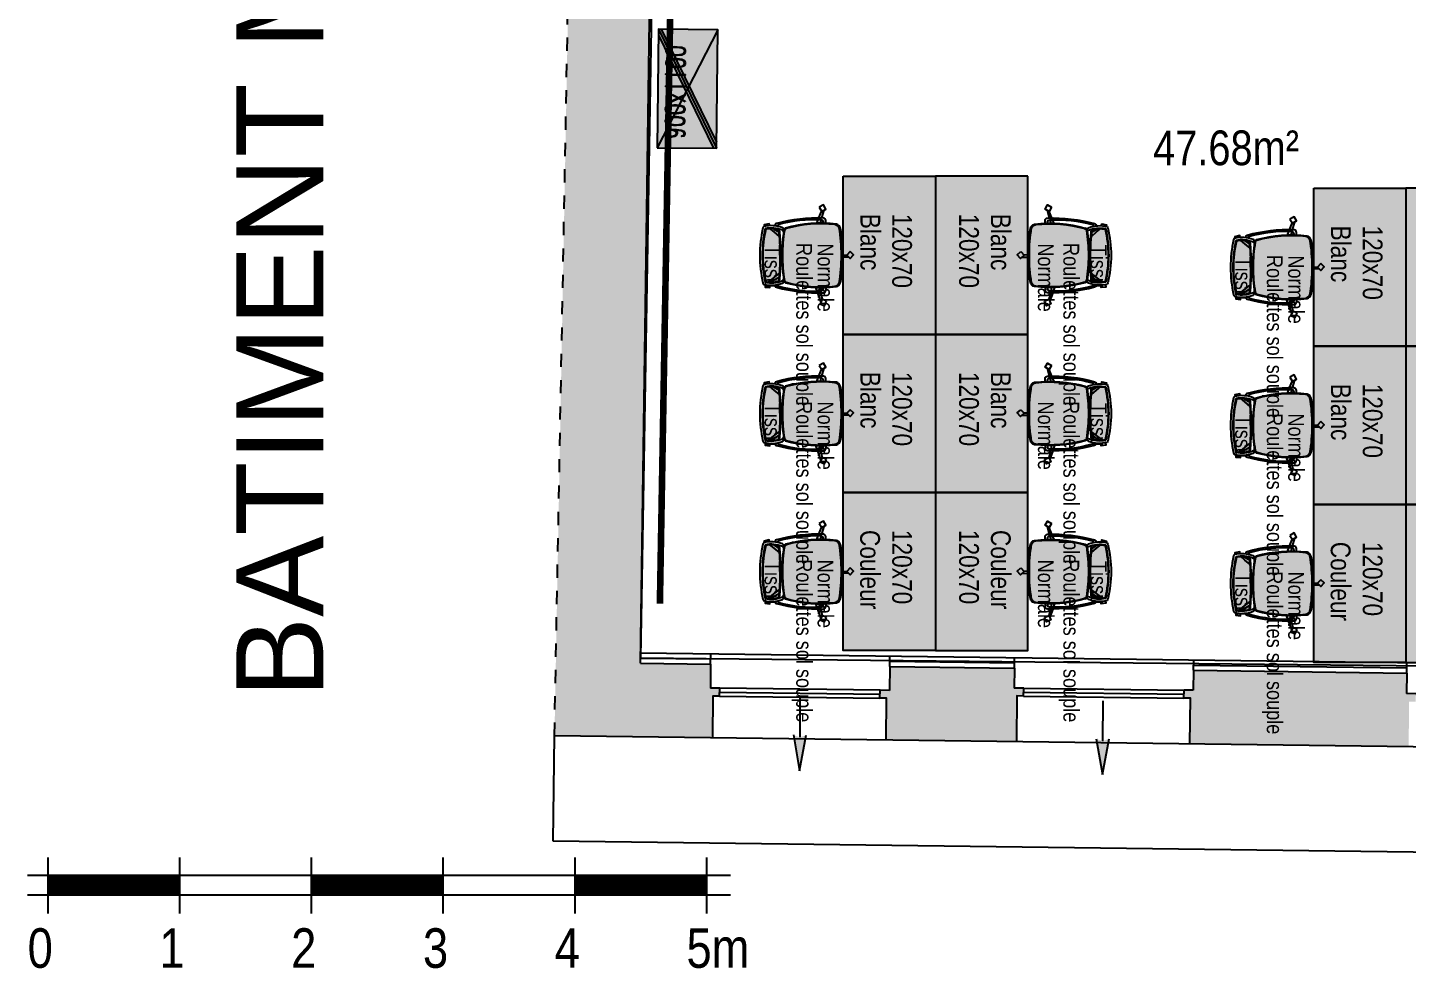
# Model space of a CAD drawing. Extents: x -27 to 25.3, y -8.5 to 57.5.
# Drawn here: x -20.51 to -10.04, y -8.27 to -1.13 of the extents above; entities that cross this region are included whole.
import ezdxf
from ezdxf.enums import TextEntityAlignment as Align

# ---------------------------------------------------------------- set-up
doc = ezdxf.new("R2010")
doc.units = 0
doc.header["$LTSCALE"] = 0.002
doc.linetypes.add('CACHE', pattern=[0.375, 0.25, -0.125])
doc.linetypes.add('HIDDEN', pattern=[9.525, 6.35, -3.175])
for name, color, linetype in [('01-FAC_CHASSIS', 4, 'Continuous'), ('01-STR_MACONNERIE_HACH', 252, 'Continuous'), ('02-ISOLATION', 6, 'ISOLATION'), ('A-Etiq_Mob', 7, 'Continuous'), ('A-legende', 7, 'Continuous'), ('A-mobilier', 252, 'Continuous'), ('A-MobilierAQ', 7, 'Continuous')]:
    doc.layers.add(name, color=color, linetype=linetype)
doc.layers.add('A-cote', color=7, linetype='Continuous', true_color=0x425746)
doc.layers.add('couleur siege', color=1, linetype='Continuous', true_color=0xff0000)
doc.styles.add('ROMAND', font='romand__.ttf', dxfattribs={"width": 0.7})
doc.styles.get("Standard").update_dxf_attribs({"font": 'ARIALN.TTF'})
doc.linetypes.add('ISOLATION', pattern='A,0.00254,-2.54,[134,ltypeshp.shx,S=2.54,R=0,X=-2.54,Y=0],-5.08,[134,ltypeshp.shx,S=2.54,R=180,X=2.54,Y=0],-2.54', length=10.16254)

# ---------------------------------------------------------------- blocks, each defined once
blk = doc.blocks.new('echelle')
for p, q in [((0.152, 0.284), (0.152, -0.142)), ((1.152, 0.284), (1.152, -0.142)), ((2.152, 0.284), (2.152, -0.142)), ((3.152, 0.284), (3.152, -0.142)), ((4.152, 0.284), (4.152, -0.142)), ((5.152, 0.284), (5.152, -0.142)), ((0, 0.15), (5.335, 0.15)), ((0, 0), (5.335, 0))]:
    blk.add_line(p, q)
at = {"const_width": 0.15}
for points in [[(0.152, 0.071), (1.152, 0.071)], [(2.152, 0.071), (3.152, 0.071)], [(4.152, 0.071), (5.152, 0.071)]]:
    blk.add_lwpolyline(points, dxfattribs=at)
for s, height, p in [('0', 0.3, (0, -0.553)), ('1', 0.3, (1, -0.553)), ('2', 0.3, (2, -0.553)), ('3', 0.3, (3, -0.553)), ('4', 0.3, (4, -0.553)), ('5m', 0.2997, (5, -0.553))]:
    blk.add_text(s, height=height).set_placement(p)
blk = doc.blocks.new('Poste127Couleur')
at = {"transparency": 33554582}
h = blk.add_hatch(color=256, dxfattribs=at)
h.dxf.hatch_style = 1
h.set_gradient(color1=(169, 83, 160), color2=(255, 246, 230), tint=1, name='CURVED')
h.paths.add_polyline_path([(0, 0.703), (0, 0.003), (1.2, 0.003), (1.2, 0.703)])
blk.add_lwpolyline([(0, 0.7), (0, 0), (1.2, 0), (1.2, 0.7)], close=True)
at = {"layer": 'A-Etiq_Mob'}
for tag, p in [('STRATIFIE', (0.284, 0.421)), ('DIM', (0.284, 0.18))]:
    blk.add_attdef(tag, p, '', height=0.15, dxfattribs=at)
blk = doc.blocks.new('chaise')
at = {"layer": 'A-mobilier', "ltscale": 0.1, "true_color": 0xc7c8ca}
h = blk.add_hatch(color=9, dxfattribs=at)
h.dxf.hatch_style = 1
h.paths.add_polyline_path([(0.272, 0.456, 0.30076), (0.236, 0.489, 0.043342), (0.008, 0.509, 0.043342), (-0.219, 0.489, 0.300759), (-0.255, 0.456, 0.09791), (-0.223, 0.027, 0.292085), (-0.207, 0.013, 0.040929), (0.008, -0.005, 0.040929), (0.223, 0.013, 0.292085), (0.239, 0.027, 0.09791)])
h.paths.add_polyline_path([(0.159, -0.024, 0.015765), (0.008, -0.018, 0.016739), (-0.152, -0.025), (-0.19, -0.069), (-0.218, -0.103, 0.040824), (-0.213, -0.142, 0.054873), (0.008, -0.167, 0.054873), (0.23, -0.142, 0.02252), (0.233, -0.121), (0.219, -0.101)])
h.paths.add_polyline_path([(0.191, -0.026, 0.003373), (0.159, -0.024), (0.219, -0.101), (0.233, -0.121, 0.02535), (0.235, -0.097)])
h.paths.add_polyline_path([(0.226, -0.03, 0.0036), (0.191, -0.026), (0.235, -0.097, 0.0714)])
h.paths.add_polyline_path([(-0.152, -0.025, 0.003505), (-0.185, -0.027), (-0.196, -0.043), (-0.217, -0.075, 0.030269), (-0.218, -0.103), (-0.19, -0.069)])
h.paths.add_polyline_path([(-0.185, -0.027, 0.002494), (-0.209, -0.03, 0.048116), (-0.217, -0.075), (-0.196, -0.043)], flags=17)
at = {"layer": 'A-mobilier'}
for p, q in [((0.004, 0.509), (0.006, 0.543)), ((0.022, 0.558), (0.023, 0.509)), ((-0.374, 0.349), (-0.308, 0.33)), ((-0.262, 0.365), (-0.287, 0.365)), ((0.279, 0.365), (0.303, 0.365)), ((-0.308, 0.308), (-0.363, 0.33)), ((-0.292, 0.326), (-0.283, 0.323)), ((-0.263, 0.345), (-0.272, 0.345)), ((0.279, 0.345), (0.288, 0.345)), ((0.279, 0.31), (0.309, 0.317)), ((0.309, 0.293), (0.279, 0.282)), ((0.324, 0.32), (0.378, 0.334)), ((0.398, 0.325), (0.324, 0.298)), ((-0.242, -0.066), (-0.241, -0.066)), ((-0.19, -0.069), (-0.219, -0.105)), ((-0.217, -0.075), (-0.196, -0.043)), ((0.233, -0.121), (0.219, -0.101)), ((0.258, -0.066), (0.257, -0.066))]:
    blk.add_line(p, q, dxfattribs=at)
at = {"layer": 'A-mobilier', "linetype": 'HIDDEN'}
for p, q in [((-0.263, 0.29), (-0.293, 0.302)), ((-0.283, 0.323), (-0.263, 0.317)), ((-0.196, -0.043), (-0.185, -0.027)), ((-0.152, -0.025), (-0.19, -0.069)), ((0.219, -0.101), (0.159, -0.024)), ((0.191, -0.026), (0.235, -0.097))]:
    blk.add_line(p, q, dxfattribs=at)
at = {"layer": 'A-mobilier'}
for points in [[(-0.024, 0.57), (0.006, 0.543), (0.034, 0.572), (0.003, 0.6)], [(-0.398, 0.31), (-0.363, 0.331), (-0.383, 0.366), (-0.418, 0.345)], [(0.395, 0.371), (0.378, 0.334), (0.415, 0.317), (0.432, 0.354)]]:
    blk.add_lwpolyline(points, close=True, dxfattribs=at)
for points in [[(-0.243, -0.109), (-0.259, -0.113), (-0.25, -0.153), (-0.237, -0.15)], [(0.255, -0.145), (0.275, -0.147), (0.28, -0.107), (0.259, -0.105)]]:
    blk.add_lwpolyline(points, dxfattribs=at)
for centre, radius, start, end in [((-0.212, 0.445), 0.0447, 99.9272, 166.8835), ((-0.203, 0.434), 0.0495, 115.9014, 169.3298), ((-0.019, -0.687), 1.184, 88.7046, 100.0235), ((0.008, -0.811), 1.32, 90, 99.927), ((0.008, -0.811), 1.32, 80.073, 90), ((0.035, -0.687), 1.184, 79.9765, 91.2954), ((0.228, 0.445), 0.0447, 13.1165, 80.0728), ((0.219, 0.434), 0.0495, 10.6702, 64.0986), ((-0.287, 0.345), 0.02, 90, 178.2197), ((0.845, 0.323), 1.108, 173.1278, 195.4958), ((0.845, 0.323), 1.103, 173.7387, 195.3268), ((-0.829, 0.323), 1.103, 344.6732, 6.2613), ((-0.829, 0.323), 1.108, 344.5042, 6.8722), ((0.303, 0.345), 0.02, 1.7803, 90), ((1.039, 0.304), 1.347, 178.2197, 195.2822), ((0.842, 0.272), 1.135, 177.2781, 195.5028), ((-0.272, 0.325), 0.02, 90, 177.2781), ((-0.826, 0.272), 1.135, 344.4972, 2.7219), ((-1.023, 0.304), 1.347, 344.7178, 1.7803), ((0.288, 0.325), 0.02, 2.7219, 90), ((-0.207, -0.008), 0.02, 80.7555, 159.0187), ((-0.204, 0.032), 0.02, 195.4958, 260.6251), ((0.02, -0.095), 0.243, 156.8702, 192.2258), ((-0.2, 0.037), 0.02, 195.3268, 260.7665), ((0.008, 1.315), 1.32, 260.6251, 270), ((-0.186, -0.008), 0.02, 114.7785, 159.0187), ((0.008, 1.315), 1.315, 260.7665, 270), ((0.008, 1.315), 1.315, 270, 279.2335), ((0.008, 1.315), 1.32, 270, 279.3749), ((0.202, -0.008), 0.02, 20.9813, 65.2215), ((0.216, 0.037), 0.02, 279.2335, 344.6732), ((0.223, -0.008), 0.02, 20.9813, 99.2445), ((-0.003, -0.095), 0.243, 347.7742, 23.1298), ((0.22, 0.032), 0.02, 279.3749, 344.5042), ((-0.241, -0.046), 0.02, 195.2822, 270), ((-0.233, -0.026), 0.02, 195.5028, 252.7294), ((0.02, -0.095), 0.263, 159.0187, 193.9621), ((0.02, -0.095), 0.238, 164.1556, 191.4603), ((0.031, -2.412), 2.399, 90.5363, 95.8288), ((0.031, -2.412), 2.394, 90.5374, 95.7482), ((-0.014, -2.412), 2.399, 84.1712, 89.4637), ((-0.014, -2.412), 2.394, 84.2518, 89.4626), ((-0.003, -0.095), 0.238, 348.5397, 15.8444), ((-0.003, -0.095), 0.263, 346.0379, 20.9813), ((0.249, -0.026), 0.02, 287.2706, 344.4972), ((0.257, -0.046), 0.02, 270, 344.7178), ((-0.22, -0.145), 0.02, 218.589, 257.0335), ((0.01, 0.853), 1.044, 257.0335, 269.9004), ((0.01, 0.853), 1.024, 257.1546, 269.8984), ((0.01, 0.853), 1.019, 257.3346, 269.8979), ((0.006, 0.853), 1.019, 270.1021, 282.6654), ((0.006, 0.853), 1.024, 270.1016, 282.8454), ((0.006, 0.853), 1.044, 270.0996, 282.9665), ((0.236, -0.145), 0.02, 282.9665, 321.411)]:
    blk.add_arc(centre, radius, start, end, dxfattribs=at)
blk = doc.blocks.new('SiègeT1')
at = {"layer": 'couleur siege', "true_color": 0x8a6689}
for points in [[(-0.194, 0.224), (-0.077, 0.21), (0.039, 0.212), (0.155, 0.217), (0.198, 0.222), (0.203, 0.244), (0.204, 0.282), (0.201, 0.321), (0.123, 0.338), (0.039, 0.343), (-0.023, 0.345), (-0.098, 0.338), (-0.149, 0.331), (-0.196, 0.322), (-0.202, 0.3), (-0.201, 0.265)], [(-0.208, -0.236), (-0.225, -0.22), (-0.234, -0.197), (-0.236, -0.14), (-0.238, -0.076), (-0.234, -0.012), (-0.228, 0.045), (-0.218, 0.102), (-0.211, 0.132), (-0.201, 0.169), (-0.197, 0.177), (-0.184, 0.18), (-0.12, 0.188), (-0.049, 0.193), (0.009, 0.195), (0.077, 0.193), (0.132, 0.188), (0.169, 0.183), (0.191, 0.179), (0.199, 0.177), (0.204, 0.173), (0.207, 0.164), (0.219, 0.115), (0.231, 0.045), (0.237, -0.005), (0.241, -0.063), (0.241, -0.105), (0.24, -0.159), (0.236, -0.197), (0.235, -0.21), (0.229, -0.22), (0.222, -0.229), (0.213, -0.234), (0.207, -0.236), (0.175, -0.242), (0.114, -0.248), (0.051, -0.251), (-0.05, -0.252), (-0.126, -0.247), (-0.191, -0.238)]]:
    blk.add_hatch(color=8, dxfattribs=at).paths.add_polyline_path(points)
at = {"extrusion": (0, 0, -1), "xscale": 0.8999999999999986, "yscale": 0.8999999999999986, "zscale": -0.9, "rotation": 180}
blk.add_blockref('chaise', (0.005, 0.195), dxfattribs=at)
at = {"layer": 'A-Etiq_Mob', "style": 'ROMAND', "width": 0.7}
for tag, p in [('FINITION', (-0.079, 0.177)), ('PIETEMENT', (-0.091, -0.031)), ('ASSISE', (-0.088, -0.224)), ('COULEUR', (-0.104, -0.424))]:
    blk.add_attdef(tag, p, '', height=0.15, dxfattribs=at)
blk = doc.blocks.new('Poste127')
at = {"transparency": 33554582}
h = blk.add_hatch(color=256, dxfattribs=at)
h.dxf.hatch_style = 1
h.set_gradient(color1=(199, 200, 202), color2=(255, 246, 230), tint=1, name='CURVED')
h.paths.add_polyline_path([(0, 0.7), (0, 0), (1.2, 0), (1.2, 0.7)])
blk.add_lwpolyline([(0, 0.7), (0, 0), (1.2, 0), (1.2, 0.7)], close=True)
at = {"layer": 'A-Etiq_Mob'}
for tag, p in [('FINITION', (0.284, 0.421)), ('DIM', (0.284, 0.18))]:
    blk.add_attdef(tag, p, '', height=0.15, dxfattribs=at)
blk = doc.blocks.new('Xref-R4-2018-11')
h = blk.add_hatch(color=256)
h.dxf.hatch_style = 1
h.paths.add_polyline_path([(-11.977, -13.363), (-11.93, -13.634), (-11.881, -13.364), (-11.929, -13.38)])
h = blk.add_hatch(color=256)
h.dxf.hatch_style = 1
h.paths.add_polyline_path([(-9.678, -13.393), (-9.63, -13.663), (-9.581, -13.393), (-9.63, -13.409)])
at = {"layer": '01-STR_MACONNERIE_HACH'}
h = blk.add_hatch(color=256, dxfattribs=at)
h.dxf.hatch_style = 1
h.paths.add_polyline_path([(-9.911, 6.976), (-10.889, 6.982), (-10.892, 6.647), (-10.942, 6.647), (-10.942, 6.587), (-10.889, 6.587), (-10.883, 6.369), (-9.928, 6.363), (-9.917, 6.58), (-9.864, 6.58), (-9.864, 6.64), (-9.914, 6.64)])
h.paths.add_polyline_path([(-6.969, 6.957), (-8.594, 6.968), (-8.596, 6.632), (-8.646, 6.632), (-8.646, 6.572), (-8.593, 6.572), (-8.587, 6.354), (-6.985, 6.344), (-6.975, 6.562), (-6.922, 6.561), (-6.921, 6.621), (-6.971, 6.622)])
h.paths.add_polyline_path([(-3.95, 6.602), (-4, 6.603), (-3.998, 6.938), (-5.652, 6.949), (-5.654, 6.613), (-5.704, 6.614), (-5.704, 6.554), (-5.651, 6.553), (-5.645, 6.336), (-4.014, 6.325), (-4.004, 6.543), (-3.951, 6.542)])
h.paths.add_polyline_path([(-1.691, 6.924), (-2.68, 6.93), (-2.682, 6.594), (-2.732, 6.595), (-2.733, 6.535), (-2.68, 6.534), (-2.674, 6.317), (-1.707, 6.31), (-1.697, 6.528), (-1.643, 6.528), (-1.643, 6.588), (-1.693, 6.588)])
h.paths.add_polyline_path([(1.238, 6.563), (1.288, 6.563), (1.288, 6.623), (1.238, 6.623), (1.24, 6.905), (-0.373, 6.915), (-0.375, 6.579), (-0.425, 6.58), (-0.426, 6.52), (-0.373, 6.519), (-0.366, 6.302), (1.235, 6.292)])
h.paths.add_polyline_path([(6.488, 4.63), (6.352, 4.805), (6.427, 4.863), (6.39, 4.91), (6.351, 4.88), (6.212, 5.059), (5.329, 4.375), (5.218, 4.388), (5.061, 3.805), (5.013, 3.818), (4.982, 3.702), (5.212, 3.64)])
h.paths.add_polyline_path([(9.178, 7.531), (8.628, 7.127), (8.722, 7.005), (7.618, 6.149), (7.757, 5.969), (7.717, 5.939), (7.754, 5.891), (7.8, 5.927), (7.936, 5.751), (8.909, 6.505), (16.927, -4.199), (16.213, -4.735), (16.362, -4.934), (16.307, -4.976), (16.343, -5.024), (16.383, -4.994), (16.518, -5.174), (16.784, -4.974), (17.927, -4.119)])
h.paths.add_polyline_path([(15.57, -5.886), (15.434, -5.706), (15.474, -5.676), (15.438, -5.628), (15.383, -5.67), (15.233, -5.471), (14.099, -6.323), (14.249, -6.522), (14.193, -6.564), (14.229, -6.612), (14.269, -6.582), (14.404, -6.761)])
h.paths.add_polyline_path([(13.321, -7.294), (13.361, -7.264), (13.325, -7.216), (13.269, -7.258), (13.119, -7.058), (12.041, -7.868), (12.19, -8.068), (12.135, -8.109), (12.171, -8.157), (12.224, -8.118), (12.359, -8.297), (13.456, -7.473)])
h.paths.add_polyline_path([(11.385, -9.029), (11.25, -8.849), (11.302, -8.81), (11.266, -8.762), (11.211, -8.803), (11.061, -8.604), (10.07, -9.349), (10.219, -9.548), (10.164, -9.59), (10.2, -9.638), (10.24, -9.608), (10.375, -9.787)])
h.paths.add_polyline_path([(9.427, -10.499), (9.291, -10.32), (9.331, -10.29), (9.295, -10.242), (9.24, -10.284), (9.09, -10.084), (8.122, -10.811), (8.272, -11.01), (8.216, -11.052), (8.252, -11.1), (8.292, -11.07), (8.428, -11.25)])
h.paths.add_polyline_path([(7.479, -11.962), (7.344, -11.782), (7.384, -11.752), (7.348, -11.704), (7.292, -11.746), (7.143, -11.547), (6.276, -12.198), (6.425, -12.397), (6.37, -12.439), (6.406, -12.487), (6.431, -12.468), (6.566, -12.647)])
h.paths.add_polyline_path([(5.647, -13.338), (5.512, -13.158), (5.537, -13.139), (5.501, -13.091), (5.446, -13.133), (5.296, -12.934), (5.139, -13.052), (4.5, -13.044), (4.482, -13.295), (4.44, -13.295), (4.439, -13.355), (4.489, -13.355), (4.486, -13.602), (5.282, -13.612)])
h.paths.add_polyline_path([(3.319, -13.34), (3.369, -13.341), (3.369, -13.281), (3.327, -13.281), (3.315, -13.029), (2.431, -13.017), (2.413, -13.269), (2.354, -13.268), (2.353, -13.328), (2.403, -13.329), (2.4, -13.576), (3.315, -13.587)])
h.paths.add_polyline_path([(1.246, -13.002), (-0.66, -12.978), (-0.663, -13.168), (-0.734, -13.167), (-0.735, -13.227), (-0.685, -13.227), (-0.689, -13.536), (1.263, -13.561), (1.266, -13.314), (1.316, -13.315), (1.317, -13.255), (1.258, -13.254)])
h.paths.add_polyline_path([(-2.02, -12.96), (-2.986, -12.948), (-2.989, -13.138), (-3.06, -13.137), (-3.061, -13.197), (-3.011, -13.198), (-3.015, -13.506), (-2.006, -13.519), (-2.002, -13.211), (-1.952, -13.211), (-1.951, -13.151), (-2.022, -13.15)])
h.paths.add_polyline_path([(-4.277, -13.122), (-4.348, -13.121), (-4.346, -12.931), (-5.963, -12.91), (-5.965, -13.065), (-6.036, -13.064), (-6.036, -13.124), (-5.987, -13.124), (-5.991, -13.468), (-4.331, -13.49), (-4.328, -13.181), (-4.278, -13.182)])
h.paths.add_polyline_path([(-7.304, -13.109), (-7.254, -13.109), (-7.253, -13.05), (-7.324, -13.048), (-7.322, -12.893), (-8.94, -12.872), (-8.942, -13.024), (-9.012, -13.023), (-9.013, -13.083), (-8.963, -13.084), (-8.968, -13.431), (-7.308, -13.452)])
h.paths.add_polyline_path([(-10.28, -13.067), (-10.23, -13.068), (-10.229, -13.008), (-10.301, -13.007), (-10.299, -12.855), (-11.246, -12.843), (-11.248, -13.025), (-11.319, -13.024), (-11.32, -13.084), (-11.27, -13.084), (-11.274, -13.401), (-10.285, -13.414)])
h.paths.add_polyline_path([(4.039, 4.878), (3.468, 4.475), (3.787, 4.023), (4.142, 3.928), (4.172, 4.039), (4.125, 4.057), (4.261, 4.563)])
edge = h.paths.add_edge_path()
edge.add_line((2.598, 5.71), (3.17, 6.112))
edge.add_line((3.17, 6.112), (3.014, 6.333))
edge.add_arc((1.824, 5.389), 1.519, 38.4418, 84.1729)
edge.add_line((1.978, 6.9), (1.943, 6.9))
edge.add_line((1.943, 6.9), (1.942, 6.619))
edge.add_line((1.942, 6.619), (1.892, 6.619))
edge.add_line((1.892, 6.619), (1.891, 6.559))
edge.add_line((1.891, 6.559), (1.941, 6.559))
edge.add_line((1.941, 6.559), (1.939, 6.287))
edge.add_line((1.939, 6.287), (2.193, 6.286))
edge.add_line((2.193, 6.286), (2.598, 5.71))
h.paths.add_polyline_path([(-13.017, -4.406), (-13.535, -4.406), (-13.535, -3.406), (-13.003, -3.406), (-12.862, 6.382), (-12.223, 6.378), (-12.213, 6.595), (-12.16, 6.595), (-12.159, 6.655), (-12.209, 6.655), (-12.207, 6.991), (-12.915, 6.995), (-12.913, 7.35), (-13.403, 7.353), (-13.408, 7.111), (-13.79, -13.369), (-12.591, -13.384), (-12.587, -13.068), (-12.537, -13.068), (-12.536, -13.008), (-12.607, -13.007), (-12.605, -12.825), (-13.138, -12.819)])
h.paths.add_polyline_path([(-13.535, -4.406), (-13.535, -3.406)], flags=16)
at = {"linetype": 'CACHE', "ltscale": 0.1}
blk.add_line((-13.79, -13.369), (-13.411, 7.11), dxfattribs=at)
for p, q in [((-13.138, -12.819), (-12.862, 6.382)), ((-13.132, -12.419), (-13.132, -12.419)), ((-13.138, -12.819), (-12.605, -12.825)), ((-11.246, -12.843), (-11.248, -13.025)), ((-11.246, -12.843), (-10.299, -12.855)), ((-8.94, -12.872), (-8.942, -13.024)), ((-8.94, -12.872), (-7.322, -12.893)), ((-11.928, -13.076), (-11.929, -13.38)), ((-9.629, -13.105), (-9.63, -13.409)), ((5.282, -13.612), (-13.79, -13.369)), ((-11.977, -13.363), (-11.93, -13.634)), ((-11.93, -13.634), (-11.881, -13.364)), ((-9.678, -13.393), (-9.63, -13.663)), ((-9.63, -13.663), (-9.581, -13.393)), ((0.277, -14.349), (-13.8, -14.169))]:
    blk.add_line(p, q)
for points in [[(-12.605, -12.825), (-12.607, -13.007)], [(-10.299, -12.855), (-10.301, -13.007)], [(-7.322, -12.893), (-7.324, -13.048)], [(-12.536, -13.008), (-12.607, -13.007)], [(-12.537, -13.068), (-12.587, -13.068), (-12.591, -13.384)], [(-12.537, -13.068), (-12.536, -13.008)], [(-11.32, -13.084), (-11.319, -13.024)], [(-11.274, -13.401), (-11.27, -13.084), (-11.32, -13.084)], [(-11.248, -13.025), (-11.319, -13.024)], [(-10.229, -13.008), (-10.301, -13.007)], [(-10.23, -13.068), (-10.28, -13.067), (-10.285, -13.414)], [(-10.23, -13.068), (-10.229, -13.008)], [(-9.013, -13.083), (-9.012, -13.023)], [(-8.968, -13.431), (-8.963, -13.084), (-9.013, -13.083)], [(-8.942, -13.024), (-9.012, -13.023)], [(-7.253, -13.05), (-7.324, -13.048)], [(-13.8, -14.169), (-13.79, -13.369)]]:
    blk.add_lwpolyline(points)
at = {"layer": '01-FAC_CHASSIS', "linetype": 'Continuous'}
for p, q in [((-12.536, -13.038), (-11.319, -13.054)), ((-10.23, -13.038), (-9.013, -13.053))]:
    blk.add_line(p, q, dxfattribs=at)
at = {"layer": '01-FAC_CHASSIS'}
for points in [[(-12.537, -13.068), (-11.32, -13.084)], [(-11.319, -13.024), (-12.536, -13.008)], [(-10.23, -13.068), (-9.013, -13.083)], [(-10.229, -13.008), (-9.012, -13.023)]]:
    blk.add_lwpolyline(points, dxfattribs=at)
at = {"layer": '02-ISOLATION', "linetype": 'Continuous'}
for points in [[(-13.137, -12.739), (1.323, -12.923), (1.33, -13.083), (2.345, -13.096), (2.357, -12.936), (3.392, -12.949), (3.399, -13.11), (4.414, -13.123), (4.426, -12.963), (5.14, -12.972)], [(-12.605, -12.825), (-12.604, -12.745)], [(-11.246, -12.843), (-11.245, -12.763)], [(-13.138, -12.819), (-12.605, -12.825)], [(-10.299, -12.855), (-10.298, -12.775)], [(-8.94, -12.872), (-8.939, -12.792)], [(-7.322, -12.893), (-7.321, -12.813)]]:
    blk.add_lwpolyline(points, dxfattribs=at)
at = {"layer": '02-ISOLATION', "linetype": 'ISOLATION', "ltscale": 0.004}
for points in [[(-13.137, -12.779), (-12.604, -12.785)], [(-11.245, -12.803), (-10.299, -12.815)], [(-8.94, -12.832), (-7.322, -12.853)]]:
    blk.add_lwpolyline(points, dxfattribs=at)
at = {"insert": (-16.205, -13.082), "char_height": 0.6607, "attachment_point": 1, "rotation": 90}
blk.add_mtext_dynamic_manual_height_columns('{\\fArial|b0|i0|c0|p34;BATIMENT MALESHERBES}', width=18.85017, gutter_width=1, heights=[0], dxfattribs=at)
blk = doc.blocks.new('armoire90Réhausse')
at = {"true_color": 0xfdedc9}
h = blk.add_hatch(color=254, dxfattribs=at)
h.dxf.hatch_style = 1
h.paths.add_polyline_path([(0, 0.45), (0, 0), (0.9, 0), (0.9, 0.45)])
blk.add_lwpolyline([(0, 0.45), (0, 0), (0.9, 0), (0.9, 0.45)], close=True)
for points in [[(0.9, 0), (0, 0.45)], [(0.9, 0.45), (0, 0)], [(0.855, 0.45), (0, 0.022)], [(0.9, 0.428), (0.045, 0)]]:
    blk.add_lwpolyline(points)
at = {"layer": 'A-Etiq_Mob', "style": 'ROMAND', "width": 0.7}
for tag, p in [('DIMENSION', (0.068, 0.242)), ('FINITION', (0.068, 0.001)), ('PORTES', (0.068, -0.239))]:
    blk.add_attdef(tag, p, '', height=0.15, dxfattribs=at)

msp = doc.modelspace()

# ---------------------------------------------------------------- linework, layer by layer
at = {"ltscale": 0.01}
msp.add_lwpolyline([(-9.634, 13.133), (-11.389, 13.144), (-11.395, 13.334), (-12.567, 13.342), (-12.576, 13.152), (-13.685, 13.159), (-13.691, 13.349), (-14.862, 13.356), (-14.872, 13.166), (-15.587, 13.171), (-15.675, 7.092), (-11.147, 7.092), (-11.147, 0.518), (-15.753, 0.518), (-15.861, -5.909), (-1.402, -6.054)], dxfattribs=at)
at = {"layer": 'A-legende', "color": 205, "linetype": 'CACHE', "ltscale": 1000, "true_color": 0x8546b9, "const_width": 0.05}
msp.add_lwpolyline([(-15.613, 0.267), (-15.714, -5.497)], dxfattribs=at)

# ---------------------------------------------------------------- block references
at = {"ltscale": 0.01}
msp.add_blockref('Xref-R4-2018-11', (-2.724, 6.869), dxfattribs=at)
msp.add_blockref('echelle', (-20.512, -7.708))
at = {"layer": 'A-mobilier', "ltscale": 0.1}
ref = msp.add_blockref('Poste127', (-13.623, -2.254), dxfattribs=dict(at, xscale=-1, rotation=90))
ref.add_attrib('STRATIFIE', 'Blanc', (-14.192, -2.538), dxfattribs={"layer": 'A-Etiq_Mob', "ltscale": 0.1, "height": 0.15, "rotation": 270})
ref.add_attrib('DIM', '120x70', (-13.951, -2.538), dxfattribs={"layer": 'A-Etiq_Mob', "ltscale": 0.1, "height": 0.15, "rotation": 270})
ref = msp.add_blockref('Poste127', (-13.623, -2.254), dxfattribs=dict(at, rotation=270))
ref.add_attrib('STRATIFIE', 'Blanc', (-13.202, -2.538), dxfattribs={"layer": 'A-Etiq_Mob', "ltscale": 0.1, "height": 0.15, "rotation": 270})
ref.add_attrib('DIM', '120x70', (-13.443, -2.538), dxfattribs={"layer": 'A-Etiq_Mob', "ltscale": 0.1, "height": 0.15, "rotation": 270})
ref = msp.add_blockref('Poste127', (-10.052, -2.344), dxfattribs=dict(at, xscale=-1, rotation=90))
ref.add_attrib('STRATIFIE', 'Blanc', (-10.621, -2.628), dxfattribs={"layer": 'A-Etiq_Mob', "ltscale": 0.1, "height": 0.15, "rotation": 270})
ref.add_attrib('DIM', '120x70', (-10.38, -2.628), dxfattribs={"layer": 'A-Etiq_Mob', "ltscale": 0.1, "height": 0.15, "rotation": 270})
ref = msp.add_blockref('Poste127', (-10.052, -2.344), dxfattribs=dict(at, rotation=270))
ref.add_attrib('STRATIFIE', 'Blanc', (-9.63, -2.628), dxfattribs={"layer": 'A-Etiq_Mob', "ltscale": 0.1, "height": 0.15, "rotation": 270})
ref.add_attrib('DIM', '120x70', (-9.871, -2.628), dxfattribs={"layer": 'A-Etiq_Mob', "ltscale": 0.1, "height": 0.15, "rotation": 270})
at = {"layer": 'A-mobilier'}
ref = msp.add_blockref('SiègeT1', (-14.589, -2.852), dxfattribs=dict(at, xscale=-1, rotation=90))
ref.add_attrib('FINITION', 'Tissu', dxfattribs={"layer": 'A-Etiq_Mob', "height": 0.12, "rotation": 270}).set_placement((-14.955, -2.773), align=Align.BOTTOM_LEFT)
ref.add_attrib('ASSISE', 'Normale', dxfattribs={"layer": 'A-Etiq_Mob', "height": 0.12, "rotation": 270}).set_placement((-14.553, -2.763), align=Align.BOTTOM_LEFT)
ref.add_attrib('PIETEMENT', 'Roulettes sol souple', dxfattribs={"layer": 'A-Etiq_Mob', "height": 0.12, "rotation": 270}).set_placement((-14.715, -2.76), align=Align.BOTTOM_LEFT)
ref = msp.add_blockref('SiègeT1', (-12.657, -2.852), dxfattribs=dict(at, rotation=270))
ref.add_attrib('FINITION', 'Tissu', dxfattribs={"layer": 'A-Etiq_Mob', "height": 0.12, "rotation": 270}).set_placement((-12.48, -2.773), align=Align.BOTTOM_LEFT)
ref.add_attrib('ASSISE', 'Normale', dxfattribs={"layer": 'A-Etiq_Mob', "height": 0.12, "rotation": 270}).set_placement((-12.881, -2.763), align=Align.BOTTOM_LEFT)
ref.add_attrib('PIETEMENT', 'Roulettes sol souple', dxfattribs={"layer": 'A-Etiq_Mob', "height": 0.12, "rotation": 270}).set_placement((-12.688, -2.76), align=Align.BOTTOM_LEFT)
ref = msp.add_blockref('SiègeT1', (-11.017, -2.942), dxfattribs=dict(at, xscale=-1, rotation=90))
ref.add_attrib('FINITION', 'Tissu', dxfattribs={"layer": 'A-Etiq_Mob', "height": 0.12, "rotation": 270}).set_placement((-11.384, -2.863), align=Align.BOTTOM_LEFT)
ref.add_attrib('ASSISE', 'Normale', dxfattribs={"layer": 'A-Etiq_Mob', "height": 0.12, "rotation": 270}).set_placement((-10.982, -2.854), align=Align.BOTTOM_LEFT)
ref.add_attrib('PIETEMENT', 'Roulettes sol souple', dxfattribs={"layer": 'A-Etiq_Mob', "height": 0.12, "rotation": 270}).set_placement((-11.144, -2.851), align=Align.BOTTOM_LEFT)
at = {"layer": 'A-mobilier', "ltscale": 0.1}
ref = msp.add_blockref('Poste127', (-13.623, -3.454), dxfattribs=dict(at, xscale=-1, rotation=90))
ref.add_attrib('STRATIFIE', 'Blanc', (-14.192, -3.738), dxfattribs={"layer": 'A-Etiq_Mob', "ltscale": 0.1, "height": 0.15, "rotation": 270})
ref.add_attrib('DIM', '120x70', (-13.951, -3.738), dxfattribs={"layer": 'A-Etiq_Mob', "ltscale": 0.1, "height": 0.15, "rotation": 270})
ref = msp.add_blockref('Poste127', (-13.623, -3.454), dxfattribs=dict(at, rotation=270))
ref.add_attrib('STRATIFIE', 'Blanc', (-13.202, -3.738), dxfattribs={"layer": 'A-Etiq_Mob', "ltscale": 0.1, "height": 0.15, "rotation": 270})
ref.add_attrib('DIM', '120x70', (-13.443, -3.738), dxfattribs={"layer": 'A-Etiq_Mob', "ltscale": 0.1, "height": 0.15, "rotation": 270})
ref = msp.add_blockref('Poste127', (-10.052, -3.544), dxfattribs=dict(at, xscale=-1, rotation=90))
ref.add_attrib('STRATIFIE', 'Blanc', (-10.621, -3.828), dxfattribs={"layer": 'A-Etiq_Mob', "ltscale": 0.1, "height": 0.15, "rotation": 270})
ref.add_attrib('DIM', '120x70', (-10.38, -3.828), dxfattribs={"layer": 'A-Etiq_Mob', "ltscale": 0.1, "height": 0.15, "rotation": 270})
ref = msp.add_blockref('Poste127', (-10.052, -3.544), dxfattribs=dict(at, rotation=270))
ref.add_attrib('STRATIFIE', 'Blanc', (-9.63, -3.828), dxfattribs={"layer": 'A-Etiq_Mob', "ltscale": 0.1, "height": 0.15, "rotation": 270})
ref.add_attrib('DIM', '120x70', (-9.871, -3.828), dxfattribs={"layer": 'A-Etiq_Mob', "ltscale": 0.1, "height": 0.15, "rotation": 270})
at = {"layer": 'A-mobilier'}
ref = msp.add_blockref('SiègeT1', (-14.589, -4.052), dxfattribs=dict(at, xscale=-1, rotation=90))
ref.add_attrib('FINITION', 'Tissu', dxfattribs={"layer": 'A-Etiq_Mob', "height": 0.12, "rotation": 270}).set_placement((-14.955, -3.973), align=Align.BOTTOM_LEFT)
ref.add_attrib('ASSISE', 'Normale', dxfattribs={"layer": 'A-Etiq_Mob', "height": 0.12, "rotation": 270}).set_placement((-14.553, -3.963), align=Align.BOTTOM_LEFT)
ref.add_attrib('PIETEMENT', 'Roulettes sol souple', dxfattribs={"layer": 'A-Etiq_Mob', "height": 0.12, "rotation": 270}).set_placement((-14.715, -3.96), align=Align.BOTTOM_LEFT)
ref = msp.add_blockref('SiègeT1', (-12.657, -4.052), dxfattribs=dict(at, rotation=270))
ref.add_attrib('FINITION', 'Tissu', dxfattribs={"layer": 'A-Etiq_Mob', "height": 0.12, "rotation": 270}).set_placement((-12.48, -3.973), align=Align.BOTTOM_LEFT)
ref.add_attrib('ASSISE', 'Normale', dxfattribs={"layer": 'A-Etiq_Mob', "height": 0.12, "rotation": 270}).set_placement((-12.881, -3.963), align=Align.BOTTOM_LEFT)
ref.add_attrib('PIETEMENT', 'Roulettes sol souple', dxfattribs={"layer": 'A-Etiq_Mob', "height": 0.12, "rotation": 270}).set_placement((-12.688, -3.96), align=Align.BOTTOM_LEFT)
ref = msp.add_blockref('SiègeT1', (-11.017, -4.142), dxfattribs=dict(at, xscale=-1, rotation=90))
ref.add_attrib('FINITION', 'Tissu', dxfattribs={"layer": 'A-Etiq_Mob', "height": 0.12, "rotation": 270}).set_placement((-11.384, -4.063), align=Align.BOTTOM_LEFT)
ref.add_attrib('ASSISE', 'Normale', dxfattribs={"layer": 'A-Etiq_Mob', "height": 0.12, "rotation": 270}).set_placement((-10.982, -4.054), align=Align.BOTTOM_LEFT)
ref.add_attrib('PIETEMENT', 'Roulettes sol souple', dxfattribs={"layer": 'A-Etiq_Mob', "height": 0.12, "rotation": 270}).set_placement((-11.144, -4.051), align=Align.BOTTOM_LEFT)
at = {"layer": 'A-mobilier', "ltscale": 0.1}
ref = msp.add_blockref('Poste127Couleur', (-13.623, -4.654), dxfattribs=dict(at, xscale=-1, rotation=90))
ref.add_attrib('STRATIFIE', 'Couleur', (-14.194, -4.938), dxfattribs={"layer": 'A-Etiq_Mob', "ltscale": 0.1, "height": 0.15, "rotation": 270})
ref.add_attrib('DIM', '120x70', (-13.951, -4.938), dxfattribs={"layer": 'A-Etiq_Mob', "ltscale": 0.1, "height": 0.15, "rotation": 270})
at = {"layer": 'A-mobilier', "ltscale": 0.1, "rotation": 270}
for p in [(-13.623, -4.654), (-10.052, -4.744)]:
    msp.add_blockref('Poste127Couleur', p, dxfattribs=at).add_auto_attribs({'STRATIFIE': 'Couleur', 'DIM': '120x70'})
at = {"layer": 'A-mobilier', "ltscale": 0.1}
ref = msp.add_blockref('Poste127Couleur', (-10.052, -4.744), dxfattribs=dict(at, xscale=-1, rotation=90))
ref.add_attrib('STRATIFIE', 'Couleur', (-10.623, -5.028), dxfattribs={"layer": 'A-Etiq_Mob', "ltscale": 0.1, "height": 0.15, "rotation": 270})
ref.add_attrib('DIM', '120x70', (-10.38, -5.028), dxfattribs={"layer": 'A-Etiq_Mob', "ltscale": 0.1, "height": 0.15, "rotation": 270})
at = {"layer": 'A-mobilier'}
ref = msp.add_blockref('SiègeT1', (-14.589, -5.252), dxfattribs=dict(at, xscale=-1, rotation=90))
ref.add_attrib('FINITION', 'Tissu', dxfattribs={"layer": 'A-Etiq_Mob', "height": 0.12, "rotation": 270}).set_placement((-14.955, -5.173), align=Align.BOTTOM_LEFT)
ref.add_attrib('ASSISE', 'Normale', dxfattribs={"layer": 'A-Etiq_Mob', "height": 0.12, "rotation": 270}).set_placement((-14.553, -5.163), align=Align.BOTTOM_LEFT)
ref.add_attrib('PIETEMENT', 'Roulettes sol souple', dxfattribs={"layer": 'A-Etiq_Mob', "height": 0.12, "rotation": 270}).set_placement((-14.715, -5.16), align=Align.BOTTOM_LEFT)
ref = msp.add_blockref('SiègeT1', (-12.657, -5.252), dxfattribs=dict(at, rotation=270))
ref.add_attrib('FINITION', 'Tissu', dxfattribs={"layer": 'A-Etiq_Mob', "height": 0.12, "rotation": 270}).set_placement((-12.48, -5.173), align=Align.BOTTOM_LEFT)
ref.add_attrib('ASSISE', 'Normale', dxfattribs={"layer": 'A-Etiq_Mob', "height": 0.12, "rotation": 270}).set_placement((-12.881, -5.163), align=Align.BOTTOM_LEFT)
ref.add_attrib('PIETEMENT', 'Roulettes sol souple', dxfattribs={"layer": 'A-Etiq_Mob', "height": 0.12, "rotation": 270}).set_placement((-12.688, -5.16), align=Align.BOTTOM_LEFT)
ref = msp.add_blockref('SiègeT1', (-11.017, -5.342), dxfattribs=dict(at, xscale=-1, rotation=90))
ref.add_attrib('FINITION', 'Tissu', dxfattribs={"layer": 'A-Etiq_Mob', "height": 0.12, "rotation": 270}).set_placement((-11.384, -5.263), align=Align.BOTTOM_LEFT)
ref.add_attrib('ASSISE', 'Normale', dxfattribs={"layer": 'A-Etiq_Mob', "height": 0.12, "rotation": 270}).set_placement((-10.982, -5.254), align=Align.BOTTOM_LEFT)
ref.add_attrib('PIETEMENT', 'Roulettes sol souple', dxfattribs={"layer": 'A-Etiq_Mob', "height": 0.12, "rotation": 270}).set_placement((-11.144, -5.251), align=Align.BOTTOM_LEFT)
at = {"layer": 'A-MobilierAQ', "ltscale": 0.1, "rotation": 89.43920277166644}
msp.add_blockref('armoire90Réhausse', (-15.284, -2.041), dxfattribs=at).add_auto_attribs({'DIMENSION': '900x1100'})

# ---------------------------------------------------------------- texts
at = {"layer": 'A-cote', "color": 30, "insert": (-11.971, -1.907), "char_height": 0.2633, "attachment_point": 1, "rotation": 0.0792}
msp.add_mtext_dynamic_manual_height_columns('47.68m²', width=1.21952, gutter_width=12.5, heights=[0], dxfattribs=at)

doc.saveas('drawing.dxf')
